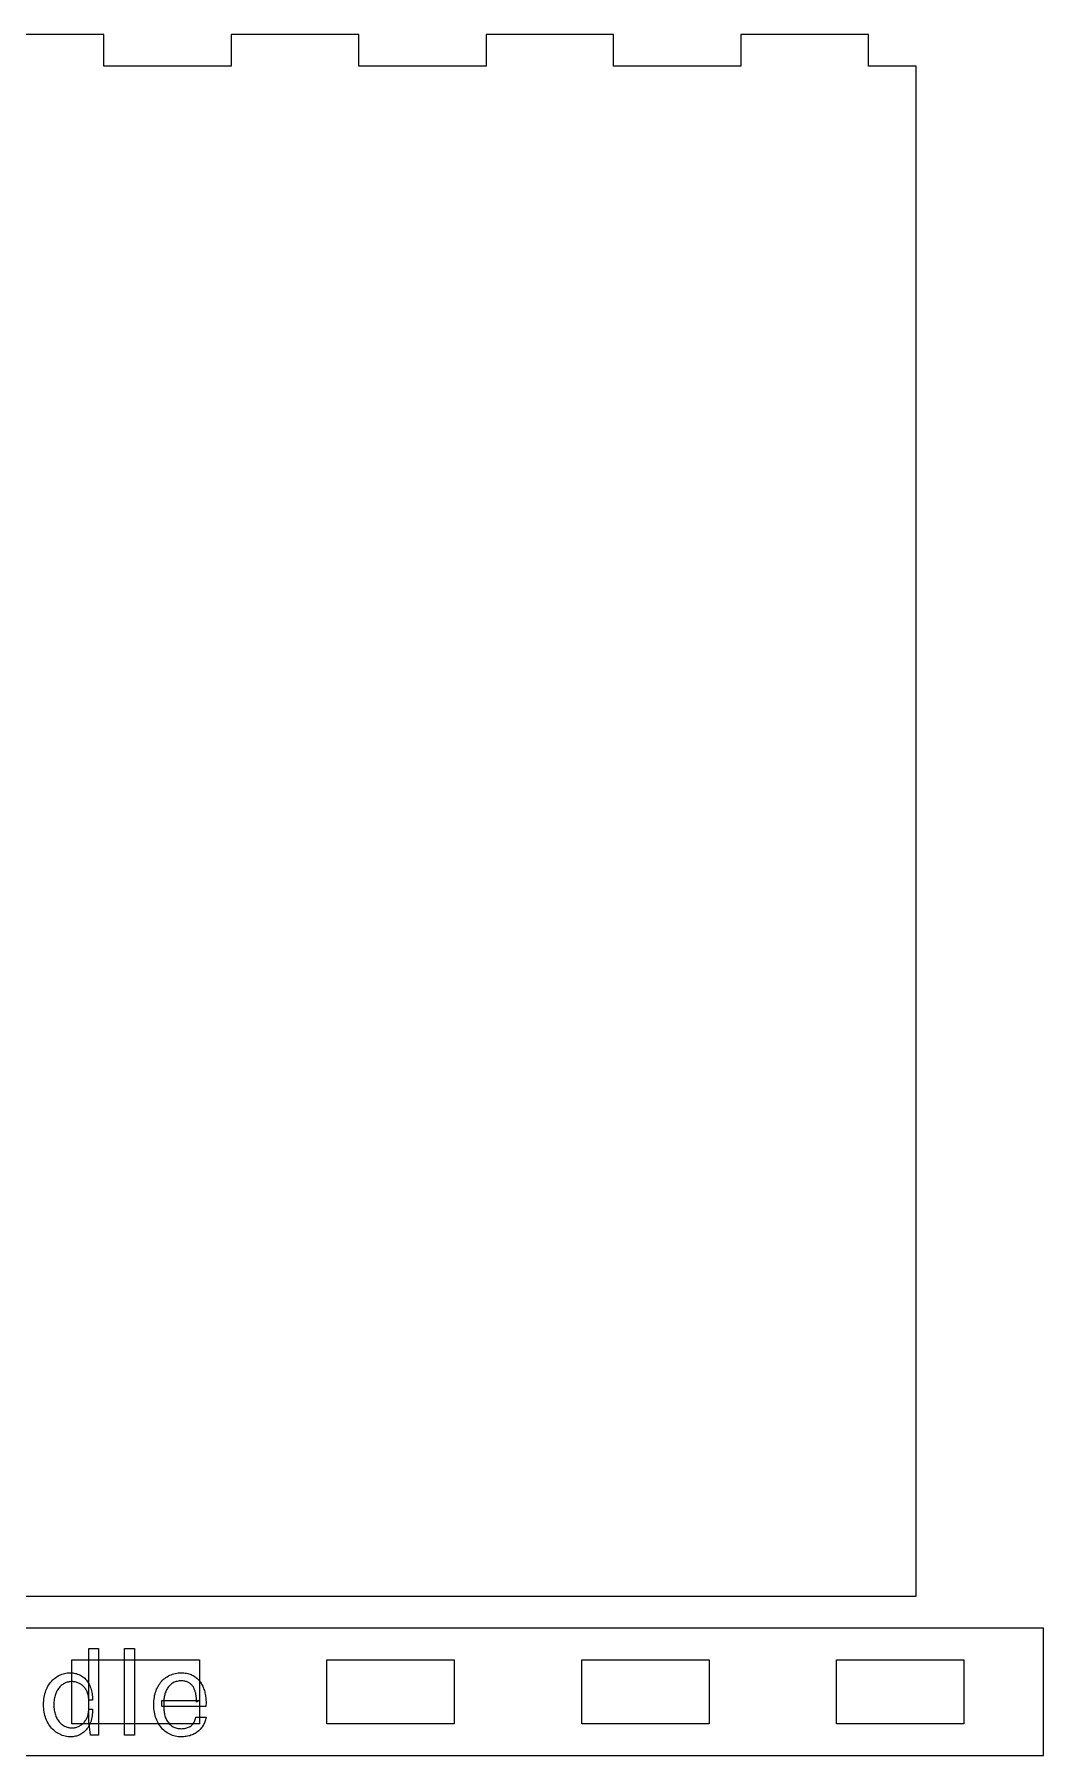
# Model space of a CAD drawing. Extents: x 0 to 393, y 0 to 389.
# Drawn here: x 298 to 393, y 153 to 315 of the extents above; entities that cross this region are included whole.
import ezdxf

# ---------------------------------------------------------------- set-up
doc = ezdxf.new("R2010")
doc.units = 0
doc.layers.get('0').update_dxf_attribs({"lineweight": 0})

msp = doc.modelspace()

# ---------------------------------------------------------------- linework, layer by layer
for p, q in [((304.5, 315), (292.5, 315)), ((304.5, 312), (304.5, 315)), ((328.5, 315), (316.5, 315)), ((316.5, 315), (316.5, 312)), ((328.5, 312), (328.5, 315)), ((352.5, 315), (340.5, 315)), ((340.5, 315), (340.5, 312)), ((352.5, 312), (352.5, 315)), ((376.5, 315), (364.5, 315)), ((364.5, 315), (364.5, 312)), ((376.5, 312), (376.5, 315)), ((316.5, 312), (304.5, 312)), ((340.5, 312), (328.5, 312)), ((364.5, 312), (352.5, 312)), ((381, 312), (376.5, 312)), ((381, 168), (381, 312)), ((192, 168), (381, 168)), ((393, 165), (198, 165)), ((393, 153), (393, 165)), ((301.5, 156), (301.5, 162)), ((301.5, 162), (313.5, 162)), ((303.075, 156.252), (303.075, 163.092)), ((303.075, 163.092), (304.011, 163.092)), ((304.011, 163.092), (304.011, 154.908)), ((306.441, 154.908), (306.441, 163.092)), ((306.441, 163.092), (307.377, 163.092)), ((307.377, 163.092), (307.377, 154.908)), ((313.5, 162), (313.5, 156)), ((325.5, 156), (325.5, 162)), ((325.5, 162), (337.5, 162)), ((337.5, 162), (337.5, 156)), ((349.5, 156), (349.5, 162)), ((349.5, 162), (361.5, 162)), ((361.5, 162), (361.5, 156)), ((373.5, 156), (373.5, 162)), ((373.5, 162), (385.5, 162)), ((385.5, 162), (385.5, 156)), ((299.967, 160.349), (300.078, 160.425)), ((300.078, 160.425), (300.193, 160.494)), ((300.193, 160.494), (300.309, 160.556)), ((300.309, 160.556), (300.428, 160.61)), ((300.428, 160.61), (300.549, 160.657)), ((300.549, 160.657), (300.673, 160.697)), ((300.673, 160.697), (300.798, 160.73)), ((300.798, 160.73), (300.926, 160.755)), ((300.926, 160.755), (301.056, 160.773)), ((301.056, 160.773), (301.189, 160.784)), ((301.189, 160.784), (301.323, 160.788)), ((301.323, 160.788), (301.323, 160.788)), ((301.323, 160.788), (301.447, 160.785)), ((301.447, 160.785), (301.569, 160.776)), ((301.569, 160.776), (301.687, 160.76)), ((301.687, 160.76), (301.803, 160.739)), ((301.803, 160.739), (301.915, 160.712)), ((301.915, 160.712), (302.024, 160.678)), ((302.024, 160.678), (302.13, 160.638)), ((302.13, 160.638), (302.233, 160.592)), ((302.233, 160.592), (302.333, 160.54)), ((302.333, 160.54), (302.43, 160.482)), ((302.43, 160.482), (302.523, 160.418)), ((302.523, 160.418), (302.612, 160.349)), ((310.343, 160.349), (310.458, 160.425)), ((310.458, 160.425), (310.577, 160.494)), ((310.577, 160.494), (310.699, 160.556)), ((310.699, 160.556), (310.824, 160.61)), ((310.824, 160.61), (310.952, 160.657)), ((310.952, 160.657), (311.084, 160.697)), ((311.084, 160.697), (311.219, 160.73)), ((311.219, 160.73), (311.358, 160.755)), ((311.358, 160.755), (311.5, 160.773)), ((311.5, 160.773), (311.645, 160.784)), ((311.645, 160.784), (311.793, 160.788)), ((311.793, 160.788), (311.793, 160.788)), ((311.793, 160.788), (311.922, 160.785)), ((311.922, 160.785), (312.047, 160.777)), ((312.047, 160.777), (312.168, 160.764)), ((312.168, 160.764), (312.285, 160.746)), ((312.285, 160.746), (312.399, 160.722)), ((312.399, 160.722), (312.509, 160.693)), ((312.509, 160.693), (312.615, 160.659)), ((312.615, 160.659), (312.717, 160.619)), ((312.717, 160.619), (312.815, 160.574)), ((312.815, 160.574), (312.909, 160.524)), ((312.909, 160.524), (313, 160.469)), ((313, 160.469), (313.087, 160.411)), ((313.087, 160.411), (313.17, 160.349)), ((298.913, 158.656), (298.95, 158.813)), ((298.95, 158.813), (298.995, 158.965)), ((298.995, 158.965), (299.046, 159.111)), ((299.046, 159.111), (299.104, 159.253)), ((299.104, 159.253), (299.169, 159.39)), ((299.169, 159.39), (299.24, 159.521)), ((299.24, 159.521), (299.315, 159.646)), ((299.315, 159.646), (299.394, 159.765)), ((299.394, 159.765), (299.479, 159.878)), ((299.479, 159.878), (299.567, 159.985)), ((299.567, 159.985), (299.66, 160.085)), ((299.66, 160.085), (299.758, 160.179)), ((299.758, 160.179), (299.86, 160.267)), ((299.86, 160.267), (299.967, 160.349)), ((299.974, 158.857), (299.935, 158.754)), ((300.018, 158.955), (299.974, 158.857)), ((300.066, 159.049), (300.018, 158.955)), ((300.117, 159.139), (300.066, 159.049)), ((300.171, 159.225), (300.117, 159.139)), ((300.228, 159.306), (300.171, 159.225)), ((300.288, 159.382), (300.228, 159.306)), ((300.351, 159.455), (300.288, 159.382)), ((300.418, 159.522), (300.351, 159.455)), ((300.487, 159.586), (300.418, 159.522)), ((300.56, 159.645), (300.487, 159.586)), ((300.636, 159.699), (300.56, 159.645)), ((300.714, 159.749), (300.636, 159.699)), ((300.794, 159.793), (300.714, 159.749)), ((300.875, 159.832), (300.794, 159.793)), ((300.959, 159.866), (300.875, 159.832)), ((301.043, 159.895), (300.959, 159.866)), ((301.13, 159.918), (301.043, 159.895)), ((301.217, 159.937), (301.13, 159.918)), ((301.307, 159.95), (301.217, 159.937)), ((301.398, 159.957), (301.307, 159.95)), ((301.491, 159.96), (301.398, 159.957)), ((301.573, 159.958), (301.491, 159.96)), ((301.491, 159.96), (301.491, 159.96)), ((301.654, 159.952), (301.573, 159.958)), ((301.735, 159.942), (301.654, 159.952)), ((301.814, 159.928), (301.735, 159.942)), ((301.892, 159.91), (301.814, 159.928)), ((301.968, 159.888), (301.892, 159.91)), ((302.044, 159.862), (301.968, 159.888)), ((302.119, 159.831), (302.044, 159.862)), ((302.192, 159.797), (302.119, 159.831)), ((302.265, 159.759), (302.192, 159.797)), ((302.336, 159.717), (302.265, 159.759)), ((302.404, 159.671), (302.336, 159.717)), ((302.469, 159.621), (302.404, 159.671)), ((302.531, 159.568), (302.469, 159.621)), ((302.591, 159.511), (302.531, 159.568)), ((302.648, 159.45), (302.591, 159.511)), ((302.612, 160.349), (302.697, 160.274)), ((302.703, 159.385), (302.648, 159.45)), ((302.697, 160.274), (302.778, 160.194)), ((302.755, 159.316), (302.703, 159.385)), ((302.804, 159.244), (302.755, 159.316)), ((302.778, 160.194), (302.854, 160.108)), ((302.85, 159.168), (302.804, 159.244)), ((302.893, 159.088), (302.85, 159.168)), ((302.854, 160.108), (302.926, 160.018)), ((302.931, 159.005), (302.893, 159.088)), ((302.926, 160.018), (302.993, 159.921)), ((302.965, 158.918), (302.931, 159.005)), ((302.994, 158.827), (302.965, 158.918)), ((302.993, 159.921), (303.057, 159.82)), ((303.019, 158.733), (302.994, 158.827)), ((303.057, 159.82), (303.116, 159.713)), ((303.116, 159.713), (303.171, 159.6)), ((303.171, 159.6), (303.221, 159.482)), ((303.221, 159.482), (303.266, 159.36)), ((303.266, 159.36), (303.306, 159.233)), ((303.306, 159.233), (303.34, 159.101)), ((303.34, 159.101), (303.369, 158.964)), ((303.369, 158.964), (303.393, 158.822)), ((303.393, 158.822), (303.411, 158.676)), ((309.285, 158.64), (309.322, 158.799)), ((309.322, 158.799), (309.366, 158.953)), ((309.366, 158.953), (309.416, 159.102)), ((309.416, 159.102), (309.473, 159.246)), ((309.473, 159.246), (309.537, 159.384)), ((309.537, 159.384), (309.607, 159.516)), ((309.607, 159.516), (309.681, 159.643)), ((309.681, 159.643), (309.761, 159.762)), ((309.761, 159.762), (309.846, 159.876)), ((309.846, 159.876), (309.935, 159.983)), ((309.935, 159.983), (310.03, 160.084)), ((310.03, 160.084), (310.129, 160.179)), ((310.129, 160.179), (310.234, 160.267)), ((310.256, 158.822), (310.228, 158.727)), ((310.234, 160.267), (310.343, 160.349)), ((310.288, 158.916), (310.256, 158.822)), ((310.323, 159.009), (310.288, 158.916)), ((310.362, 159.099), (310.323, 159.009)), ((310.405, 159.186), (310.362, 159.099)), ((310.451, 159.268), (310.405, 159.186)), ((310.502, 159.348), (310.451, 159.268)), ((310.555, 159.424), (310.502, 159.348)), ((310.613, 159.496), (310.555, 159.424)), ((310.675, 159.565), (310.613, 159.496)), ((310.74, 159.63), (310.675, 159.565)), ((310.808, 159.692), (310.74, 159.63)), ((310.881, 159.75), (310.808, 159.692)), ((310.957, 159.804), (310.881, 159.75)), ((311.037, 159.852), (310.957, 159.804)), ((311.12, 159.894), (311.037, 159.852)), ((311.207, 159.93), (311.12, 159.894)), ((311.298, 159.962), (311.207, 159.93)), ((311.392, 159.987), (311.298, 159.962)), ((311.49, 160.007), (311.392, 159.987)), ((311.591, 160.021), (311.49, 160.007)), ((311.696, 160.029), (311.591, 160.021)), ((311.805, 160.032), (311.696, 160.029)), ((311.891, 160.03), (311.805, 160.032)), ((311.805, 160.032), (311.805, 160.032)), ((311.974, 160.025), (311.891, 160.03)), ((312.054, 160.016), (311.974, 160.025)), ((312.13, 160.003), (312.054, 160.016)), ((312.204, 159.987), (312.13, 160.003)), ((312.274, 159.967), (312.204, 159.987)), ((312.342, 159.944), (312.274, 159.967)), ((312.406, 159.917), (312.342, 159.944)), ((312.467, 159.886), (312.406, 159.917)), ((312.525, 159.852), (312.467, 159.886)), ((312.58, 159.815), (312.525, 159.852)), ((312.633, 159.775), (312.58, 159.815)), ((312.683, 159.733), (312.633, 159.775)), ((312.73, 159.689), (312.683, 159.733)), ((312.776, 159.643), (312.73, 159.689)), ((312.818, 159.594), (312.776, 159.643)), ((312.858, 159.543), (312.818, 159.594)), ((312.896, 159.489), (312.858, 159.543)), ((312.931, 159.433), (312.896, 159.489)), ((312.963, 159.375), (312.931, 159.433)), ((312.993, 159.315), (312.963, 159.375)), ((313.021, 159.254), (312.993, 159.315)), ((313.048, 159.192), (313.021, 159.254)), ((313.072, 159.128), (313.048, 159.192)), ((313.094, 159.064), (313.072, 159.128)), ((313.115, 158.998), (313.094, 159.064)), ((313.133, 158.931), (313.115, 158.998)), ((313.149, 158.863), (313.133, 158.931)), ((313.164, 158.794), (313.149, 158.863)), ((313.176, 158.724), (313.164, 158.794)), ((313.17, 160.349), (313.25, 160.283)), ((313.25, 160.283), (313.326, 160.214)), ((313.326, 160.214), (313.399, 160.14)), ((313.399, 160.14), (313.468, 160.063)), ((313.468, 160.063), (313.533, 159.983)), ((313.533, 159.983), (313.595, 159.898)), ((313.595, 159.898), (313.653, 159.81)), ((313.653, 159.81), (313.708, 159.719)), ((313.708, 159.719), (313.759, 159.625)), ((313.759, 159.625), (313.807, 159.529)), ((313.807, 159.529), (313.851, 159.431)), ((313.851, 159.431), (313.892, 159.331)), ((313.892, 159.331), (313.93, 159.228)), ((313.93, 159.228), (313.964, 159.123)), ((313.964, 159.123), (313.995, 159.015)), ((313.995, 159.015), (314.022, 158.905)), ((314.022, 158.905), (314.046, 158.793)), ((314.046, 158.793), (314.067, 158.679)), ((298.827, 157.8), (298.83, 157.981)), ((298.83, 157.618), (298.827, 157.8)), ((298.827, 157.8), (298.827, 157.8)), ((298.83, 157.981), (298.841, 158.157)), ((298.841, 157.44), (298.83, 157.618)), ((298.841, 158.157), (298.858, 158.329)), ((298.858, 157.267), (298.841, 157.44)), ((298.858, 158.329), (298.882, 158.495)), ((298.883, 157.1), (298.858, 157.267)), ((298.882, 158.495), (298.913, 158.656)), ((299.789, 157.933), (299.787, 157.8)), ((299.787, 157.8), (299.787, 157.8)), ((299.787, 157.8), (299.789, 157.665)), ((299.796, 158.061), (299.789, 157.933)), ((299.789, 157.665), (299.796, 157.534)), ((299.808, 158.186), (299.796, 158.061)), ((299.796, 157.534), (299.808, 157.407)), ((299.824, 158.307), (299.808, 158.186)), ((299.808, 157.407), (299.824, 157.284)), ((299.845, 158.425), (299.824, 158.307)), ((299.824, 157.284), (299.845, 157.164)), ((299.87, 158.538), (299.845, 158.425)), ((299.845, 157.164), (299.87, 157.048)), ((299.9, 158.648), (299.87, 158.538)), ((299.935, 158.754), (299.9, 158.648)), ((303.039, 158.635), (303.019, 158.733)), ((303.055, 158.534), (303.039, 158.635)), ((303.066, 158.429), (303.055, 158.534)), ((303.073, 158.32), (303.066, 158.429)), ((303.066, 157.139), (303.073, 157.246)), ((303.075, 158.208), (303.073, 158.32)), ((303.073, 157.246), (303.075, 157.356)), ((303.435, 158.208), (303.075, 158.208)), ((303.075, 157.356), (303.075, 157.356)), ((303.075, 157.356), (303.435, 157.356)), ((303.411, 158.676), (303.424, 158.525)), ((303.424, 158.525), (303.432, 158.369)), ((303.432, 157.192), (303.424, 157.033)), ((303.432, 158.369), (303.435, 158.208)), ((303.435, 157.356), (303.432, 157.192)), ((303.435, 158.208), (303.435, 158.208)), ((309.201, 157.764), (309.204, 157.95)), ((309.204, 157.59), (309.201, 157.764)), ((309.201, 157.764), (309.201, 157.764)), ((309.204, 157.95), (309.214, 158.13)), ((309.215, 157.419), (309.204, 157.59)), ((309.214, 158.13), (309.231, 158.305)), ((309.232, 157.253), (309.215, 157.419)), ((309.231, 158.305), (309.255, 158.475)), ((309.255, 157.091), (309.232, 157.253)), ((309.255, 158.475), (309.285, 158.64)), ((309.957, 157.62), (309.957, 158.196)), ((309.957, 158.196), (313.491, 158.196)), ((314.109, 157.62), (309.957, 157.62)), ((310.139, 158.122), (310.137, 158.016)), ((310.137, 158.016), (310.137, 158.016)), ((310.137, 158.016), (310.137, 157.632)), ((310.137, 157.632), (310.139, 157.513)), ((310.144, 158.227), (310.139, 158.122)), ((310.139, 157.513), (310.144, 157.397)), ((310.154, 158.33), (310.144, 158.227)), ((310.144, 157.397), (310.153, 157.283)), ((310.153, 157.283), (310.166, 157.172)), ((310.167, 158.431), (310.154, 158.33)), ((310.166, 157.172), (310.183, 157.064)), ((310.183, 158.531), (310.167, 158.431)), ((310.204, 158.63), (310.183, 158.531)), ((310.228, 158.727), (310.204, 158.63)), ((313.187, 158.653), (313.176, 158.724)), ((313.196, 158.582), (313.187, 158.653)), ((313.203, 158.512), (313.196, 158.582)), ((313.21, 158.441), (313.203, 158.512)), ((313.214, 158.37), (313.21, 158.441)), ((313.217, 158.299), (313.214, 158.37)), ((313.491, 158.196), (313.215, 158.016)), ((313.215, 158.016), (313.218, 158.087)), ((313.219, 158.228), (313.217, 158.299)), ((313.218, 158.087), (313.219, 158.158)), ((313.219, 158.158), (313.219, 158.228)), ((314.067, 158.679), (314.084, 158.565)), ((314.084, 158.565), (314.098, 158.449)), ((314.098, 158.449), (314.109, 158.333)), ((314.109, 158.333), (314.117, 158.216)), ((314.117, 157.741), (314.109, 157.62)), ((314.109, 157.62), (314.109, 157.62)), ((314.117, 158.216), (314.122, 158.099)), ((314.122, 157.861), (314.117, 157.741)), ((314.122, 158.099), (314.123, 157.98)), ((314.123, 157.98), (314.122, 157.861)), ((298.914, 156.937), (298.883, 157.1)), ((298.952, 156.779), (298.914, 156.937)), ((298.998, 156.625), (298.952, 156.779)), ((299.05, 156.477), (298.998, 156.625)), ((299.109, 156.334), (299.05, 156.477)), ((299.175, 156.195), (299.109, 156.334)), ((299.247, 156.062), (299.175, 156.195)), ((299.324, 155.935), (299.247, 156.062)), ((299.405, 155.814), (299.324, 155.935)), ((299.491, 155.699), (299.405, 155.814)), ((299.582, 155.59), (299.491, 155.699)), ((299.677, 155.488), (299.582, 155.59)), ((299.87, 157.048), (299.9, 156.936)), ((299.9, 156.936), (299.935, 156.828)), ((299.935, 156.828), (299.974, 156.724)), ((299.974, 156.724), (300.018, 156.624)), ((300.018, 156.624), (300.066, 156.528)), ((300.066, 156.528), (300.117, 156.436)), ((300.117, 156.436), (300.171, 156.349)), ((300.171, 156.349), (300.228, 156.267)), ((300.228, 156.267), (300.288, 156.189)), ((300.288, 156.189), (300.351, 156.116)), ((300.351, 156.116), (300.418, 156.047)), ((300.418, 156.047), (300.487, 155.983)), ((300.487, 155.983), (300.56, 155.923)), ((300.56, 155.923), (300.636, 155.868)), ((300.636, 155.868), (300.714, 155.818)), ((300.714, 155.818), (300.794, 155.773)), ((300.794, 155.773), (300.875, 155.733)), ((300.875, 155.733), (300.959, 155.699)), ((300.959, 155.699), (301.043, 155.67)), ((301.043, 155.67), (301.13, 155.646)), ((301.13, 155.646), (301.217, 155.628)), ((301.217, 155.628), (301.307, 155.615)), ((301.307, 155.615), (301.398, 155.607)), ((301.398, 155.607), (301.491, 155.604)), ((301.491, 155.604), (301.569, 155.606)), ((301.491, 155.604), (301.491, 155.604)), ((313.5, 156), (301.5, 156)), ((301.569, 155.606), (301.646, 155.612)), ((301.646, 155.612), (301.723, 155.622)), ((301.723, 155.622), (301.799, 155.637)), ((301.799, 155.637), (301.874, 155.655)), ((301.874, 155.655), (301.949, 155.677)), ((301.949, 155.677), (302.024, 155.704)), ((302.024, 155.704), (302.098, 155.735)), ((302.098, 155.735), (302.171, 155.769)), ((302.171, 155.769), (302.244, 155.808)), ((302.244, 155.808), (302.315, 155.851)), ((302.315, 155.851), (302.384, 155.897)), ((302.384, 155.897), (302.45, 155.947)), ((302.45, 155.947), (302.514, 156.001)), ((302.514, 156.001), (302.575, 156.059)), ((302.575, 156.059), (302.633, 156.121)), ((302.633, 156.121), (302.689, 156.186)), ((302.689, 156.186), (302.742, 156.255)), ((302.742, 156.255), (302.793, 156.328)), ((302.793, 156.328), (302.841, 156.405)), ((302.841, 156.405), (302.885, 156.485)), ((302.913, 155.524), (302.841, 155.434)), ((302.885, 156.485), (302.925, 156.569)), ((302.981, 155.621), (302.913, 155.524)), ((302.925, 156.569), (302.96, 156.656)), ((302.96, 156.656), (302.991, 156.746)), ((303.045, 155.723), (302.981, 155.621)), ((302.991, 156.746), (303.017, 156.839)), ((303.017, 156.839), (303.038, 156.936)), ((303.038, 156.936), (303.054, 157.036)), ((303.105, 155.83), (303.045, 155.723)), ((303.054, 157.036), (303.066, 157.139)), ((303.231, 154.908), (303.075, 156.252)), ((303.162, 155.943), (303.105, 155.83)), ((303.214, 156.061), (303.162, 155.943)), ((303.26, 156.185), (303.214, 156.061)), ((303.301, 156.313), (303.26, 156.185)), ((303.337, 156.447), (303.301, 156.313)), ((303.367, 156.586), (303.337, 156.447)), ((303.391, 156.73), (303.367, 156.586)), ((303.41, 156.879), (303.391, 156.73)), ((303.424, 157.033), (303.41, 156.879)), ((309.286, 156.933), (309.255, 157.091)), ((309.323, 156.779), (309.286, 156.933)), ((309.367, 156.629), (309.323, 156.779)), ((309.418, 156.483), (309.367, 156.629)), ((309.476, 156.342), (309.418, 156.483)), ((309.54, 156.204), (309.476, 156.342)), ((309.61, 156.071), (309.54, 156.204)), ((309.685, 155.945), (309.61, 156.071)), ((309.766, 155.824), (309.685, 155.945)), ((309.851, 155.709), (309.766, 155.824)), ((309.94, 155.6), (309.851, 155.709)), ((310.035, 155.497), (309.94, 155.6)), ((310.183, 157.064), (310.203, 156.957)), ((310.203, 156.957), (310.227, 156.854)), ((310.227, 156.854), (310.254, 156.753)), ((310.254, 156.753), (310.285, 156.654)), ((310.285, 156.654), (310.32, 156.558)), ((310.32, 156.558), (310.358, 156.465)), ((310.358, 156.465), (310.401, 156.376)), ((310.401, 156.376), (310.446, 156.291)), ((310.446, 156.291), (310.496, 156.21)), ((310.496, 156.21), (310.549, 156.133)), ((310.549, 156.133), (310.605, 156.06)), ((310.605, 156.06), (310.666, 155.991)), ((310.666, 155.991), (310.73, 155.926)), ((310.73, 155.926), (310.798, 155.865)), ((310.798, 155.865), (310.869, 155.808)), ((310.869, 155.808), (310.944, 155.756)), ((310.944, 155.756), (311.023, 155.709)), ((311.023, 155.709), (311.106, 155.667)), ((311.106, 155.667), (311.193, 155.631)), ((311.193, 155.631), (311.283, 155.601)), ((311.283, 155.601), (311.377, 155.576)), ((311.377, 155.576), (311.475, 155.557)), ((311.475, 155.557), (311.577, 155.543)), ((311.577, 155.543), (311.683, 155.535)), ((311.683, 155.535), (311.793, 155.532)), ((311.793, 155.532), (311.903, 155.535)), ((311.793, 155.532), (311.793, 155.532)), ((311.903, 155.535), (312.008, 155.543)), ((312.008, 155.543), (312.11, 155.556)), ((312.11, 155.556), (312.208, 155.575)), ((312.208, 155.575), (312.301, 155.6)), ((312.301, 155.6), (312.391, 155.629)), ((312.391, 155.629), (312.477, 155.664)), ((312.477, 155.664), (312.559, 155.705)), ((312.559, 155.705), (312.637, 155.751)), ((312.637, 155.751), (312.711, 155.802)), ((312.711, 155.802), (312.78, 155.859)), ((312.78, 155.859), (312.844, 155.92)), ((312.844, 155.92), (312.902, 155.987)), ((312.902, 155.987), (312.954, 156.059)), ((312.954, 156.059), (313, 156.137)), ((313, 156.137), (313.041, 156.219)), ((313.041, 156.219), (313.077, 156.306)), ((313.077, 156.306), (313.107, 156.399)), ((313.107, 156.399), (313.131, 156.497)), ((313.131, 156.497), (313.149, 156.6)), ((313.149, 156.6), (313.149, 156.6)), ((313.149, 156.6), (314.121, 156.6)), ((313.648, 155.539), (313.579, 155.462)), ((313.713, 155.619), (313.648, 155.539)), ((313.774, 155.703), (313.713, 155.619)), ((313.831, 155.79), (313.774, 155.703)), ((313.883, 155.88), (313.831, 155.79)), ((313.931, 155.973), (313.883, 155.88)), ((313.974, 156.07), (313.931, 155.973)), ((314.013, 156.169), (313.974, 156.07)), ((314.046, 156.272), (314.013, 156.169)), ((314.076, 156.378), (314.046, 156.272)), ((314.101, 156.488), (314.076, 156.378)), ((314.121, 156.6), (314.101, 156.488)), ((337.5, 156), (325.5, 156)), ((361.5, 156), (349.5, 156)), ((385.5, 156), (373.5, 156)), ((299.777, 155.392), (299.677, 155.488)), ((299.882, 155.301), (299.777, 155.392)), ((299.991, 155.217), (299.882, 155.301)), ((300.105, 155.139), (299.991, 155.217)), ((300.223, 155.068), (300.105, 155.139)), ((300.342, 155.004), (300.223, 155.068)), ((300.464, 154.948), (300.342, 155.004)), ((300.589, 154.899), (300.464, 154.948)), ((300.716, 154.858), (300.589, 154.899)), ((300.844, 154.824), (300.716, 154.858)), ((300.976, 154.798), (300.844, 154.824)), ((301.109, 154.779), (300.976, 154.798)), ((301.245, 154.768), (301.109, 154.779)), ((301.383, 154.764), (301.245, 154.768)), ((301.497, 154.767), (301.383, 154.764)), ((301.383, 154.764), (301.383, 154.764)), ((301.383, 154.764), (301.383, 154.764)), ((301.609, 154.776), (301.497, 154.767)), ((301.719, 154.791), (301.609, 154.776)), ((301.826, 154.812), (301.719, 154.791)), ((301.931, 154.839), (301.826, 154.812)), ((302.034, 154.872), (301.931, 154.839)), ((302.135, 154.911), (302.034, 154.872)), ((302.234, 154.956), (302.135, 154.911)), ((302.33, 155.007), (302.234, 154.956)), ((302.424, 155.064), (302.33, 155.007)), ((302.515, 155.127), (302.424, 155.064)), ((302.602, 155.195), (302.515, 155.127)), ((302.686, 155.269), (302.602, 155.195)), ((302.765, 155.349), (302.686, 155.269)), ((302.841, 155.434), (302.765, 155.349)), ((304.011, 154.908), (303.231, 154.908)), ((304.011, 154.908), (304.011, 154.908)), ((307.377, 154.908), (306.441, 154.908)), ((307.377, 154.908), (307.377, 154.908)), ((310.135, 155.4), (310.035, 155.497)), ((310.24, 155.309), (310.135, 155.4)), ((310.349, 155.224), (310.24, 155.309)), ((310.464, 155.145), (310.349, 155.224)), ((310.583, 155.073), (310.464, 155.145)), ((310.704, 155.008), (310.583, 155.073)), ((310.829, 154.951), (310.704, 155.008)), ((310.957, 154.901), (310.829, 154.951)), ((311.089, 154.859), (310.957, 154.901)), ((311.223, 154.825), (311.089, 154.859)), ((311.361, 154.798), (311.223, 154.825)), ((311.502, 154.779), (311.361, 154.798)), ((311.646, 154.768), (311.502, 154.779)), ((311.793, 154.764), (311.646, 154.768)), ((311.915, 154.766), (311.793, 154.764)), ((311.793, 154.764), (311.793, 154.764)), ((311.793, 154.764), (311.793, 154.764)), ((312.035, 154.773), (311.915, 154.766)), ((312.152, 154.784), (312.035, 154.773)), ((312.267, 154.8), (312.152, 154.784)), ((312.38, 154.82), (312.267, 154.8)), ((312.489, 154.844), (312.38, 154.82)), ((312.596, 154.873), (312.489, 154.844)), ((312.701, 154.906), (312.596, 154.873)), ((312.803, 154.944), (312.701, 154.906)), ((312.903, 154.986), (312.803, 154.944)), ((313, 155.032), (312.903, 154.986)), ((313.093, 155.082), (313, 155.032)), ((313.183, 155.136), (313.093, 155.082)), ((313.269, 155.194), (313.183, 155.136)), ((313.351, 155.255), (313.269, 155.194)), ((313.431, 155.32), (313.351, 155.255)), ((313.507, 155.389), (313.431, 155.32)), ((313.579, 155.462), (313.507, 155.389)), ((198, 153), (393, 153))]:
    msp.add_line(p, q)

doc.saveas('drawing.dxf')
